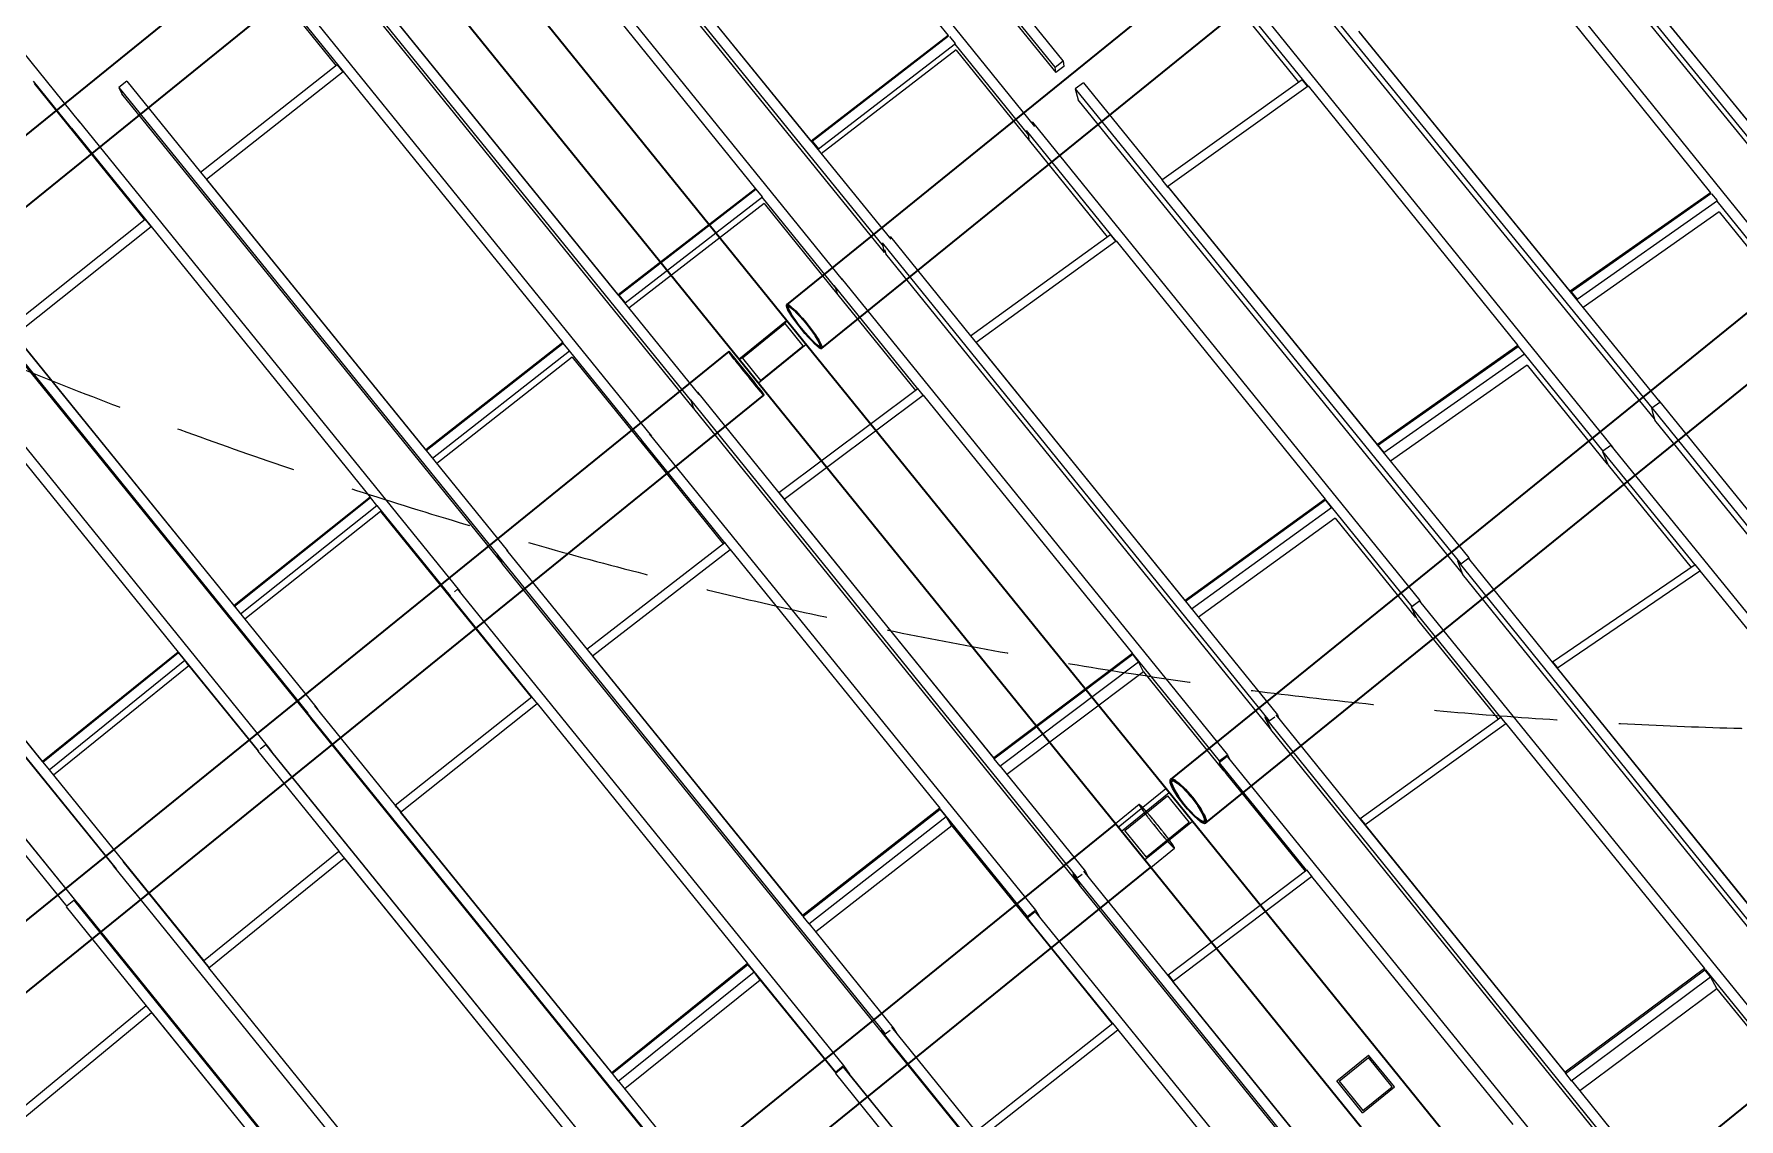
# Model space of a CAD drawing. Header units: millimetres. Extents: x 834681283 to 835686922, y 817551134 to 819407044.
# Drawn here: x 835236728 to 835245040, y 818159068 to 818164358 of the extents above; entities that cross this region are included whole.
import ezdxf
from ezdxf.xclip import XClip

# ---------------------------------------------------------------- set-up
doc = ezdxf.new("R2010")
doc.units = ezdxf.units.MM
doc.header["$LTSCALE"] = 1200
doc.header["$MEASUREMENT"] = 0
doc.header["$XCLIPFRAME"] = 0
for name, pattern in [('P01-MAAN-P-EVA$0$HIDDENX2', [0.75, 0.5, -0.25]), ('P01-MAGP-P-RF$0$P01-MBDR-P-B1$0$FDA(cad v 2007)$0$HIDDENX2', [0.75, 0.5, -0.25]), ('P01-MAGP-P-RF$0$P01_MS_01_N1-FloorPlan-PART2OFUPPERROOFSETTINGOUT$0$BH DASHED2', [3, 2, -1]), ('P01-MAGP-P-RF$0$P01_MS_01_N1-FloorPlan-PART2OFUPPERROOFSETTINGOUT$0$BH DASHED3', [2, 1, -1]), ('P01-MAGP-P-RF$0$PHANTOM', [2.5, 1.25, -0.25, 0.25, -0.25, 0.25, -0.25])]:
    doc.linetypes.add(name, pattern=pattern)
doc.layers.get('Defpoints').update_dxf_attribs({"color": 15})
for name, color, linetype, lineweight in [('AR-PLANT_AR_BS_MI_', 9, 'Continuous', 25), ('P01-MAGP-P-RF$0$AR-PLANT_AR_BS_MI_', 4, 'Continuous', 25), ('P01-MAGP-P-RF$0$AR-ROOF_AR_BS_MI_', 3, 'Continuous', 18), ('P01-MAGP-P-RF$0$MMH053__', 253, 'P01-MAGP-P-RF$0$PHANTOM', 40), ('P01-MAGP-P-RF$0$P01_MS_01_N1-FloorPlan-PART2OFUPPERROOFSETTINGOUT$0$S-BEAM', 253, 'Continuous', 35), ('P01-MAGP-P-RF$0$P01_MS_01_N1-FloorPlan-PART2OFUPPERROOFSETTINGOUT$0$S-BEAM-HIDN', 253, 'P01-MAGP-P-RF$0$P01_MS_01_N1-FloorPlan-PART2OFUPPERROOFSETTINGOUT$0$BH DASHED2', 18), ('P01-MAGP-P-RF$0$P01_MS_01_N1-FloorPlan-PART2OFUPPERROOFSETTINGOUT$0$S-COLS-HIDN', 253, 'P01-MAGP-P-RF$0$P01_MS_01_N1-FloorPlan-PART2OFUPPERROOFSETTINGOUT$0$BH DASHED3', 18), ('P01-MAGP-P-RF$0$ROOF MESH HALF TONE$0$A-GLAZ', 253, 'Continuous', 9)]:
    doc.layers.add(name, color=color, linetype=linetype, lineweight=lineweight)
doc.layers.add('P01-MAAN-P-EVA$0$ADA08640', color=2, linetype='Continuous')
doc.layers.add('P01-MAAN-P-EVA$0$HATCH', color=9, linetype='Continuous')

# ---------------------------------------------------------------- blocks, each defined once
blk = doc.blocks.new('P01-MAGP-P-RF$0$ROOF MESH HALF TONE')
at = {"layer": 'P01-MAGP-P-RF$0$ROOF MESH HALF TONE$0$A-GLAZ', "lineweight": 5}
for p, q in [((13538.55037423282, 74166.22373484347), (14955.98295404089, 72141.6964329196)), ((17905.04370237819, 74222.71782020551), (19599.87704767369, 71794.78557744295)), ((19721.11103198575, 72077.34703884783), (18243.08031188958, 74179.21655442572)), ((18244.21682265788, 74151.96863116886), (19722.24754275404, 72050.09911559097)), ((19762.28277882124, 72105.23813505171), (18561.97901014251, 73812.15928798616)), ((17136.15024343453, 73666.44011046382), (18822.64024268063, 71265.24956801473)), ((18225.33628082578, 73678.94200933422), (19211.16484610952, 72266.6940345509)), ((18828.08013676523, 71233.99910537014), (17141.59013751914, 73635.18964781924)), ((16919.84969310288, 73534.39076443225), (18611.96365394316, 71114.3001054504)), ((21781.83603001523, 73323.38988601923), (23486.81109921346, 70901.47772035396)), ((23495.72898048499, 70852.65813646071), (21790.75391128675, 73274.57030212597)), ((18509.1257898333, 71800.22465405874), (17524.86790590641, 73201.59123392146)), ((17525.22901952073, 73199.06511018297), (18862.16247757316, 71295.56614084766)), ((21556.92269179633, 73203.4104117305), (23276.81635384271, 70736.3430472388)), ((17242.35143554412, 72987.99164919785), (18221.60596709652, 71587.44487786882)), ((16148.03042453531, 72983.41790622262), (17837.06281014864, 70574.71154500701)), ((17845.69373559788, 70541.51316060321), (16156.66134998456, 72950.21952181881)), ((15934.5183144149, 72843.65638959374), (17631.74489718497, 70418.78578957006)), ((23141.85481696739, 71480.47492693037), (22189.31160358893, 72833.55981273345)), ((22189.95773894533, 72829.5484563637), (23528.63419684419, 70927.96241100319)), ((15893.22607035141, 72815.61153972727), (16255.71888166906, 72297.70888029007)), ((15905.19112049408, 72783.92534914508), (16222.59417552985, 72330.44356637818)), ((20798.05811463841, 72645.45065212312), (22506.36804286493, 70216.34175627792)), ((22515.19122116852, 70162.13262834265), (20806.88129294201, 72591.24152418785)), ((21923.43892116558, 72595.06770713149), (22865.55539575962, 71243.6674087808)), ((17518.02796827671, 71118.24049248677), (16540.32667005452, 72512.5271600816)), ((16541.9958621068, 72508.35686175045), (17876.11052481166, 70605.79389018177)), ((20574.80474104538, 72511.30060589181), (22302.36338580576, 70038.79973639909)), ((20546.78525724636, 72465.34968565314), (20942.21082106791, 71899.41228414509)), ((20555.65886716144, 72411.51323720638), (20898.0947878118, 71921.41519386557)), ((14744.521687189, 72356.58161342365), (14995.68044167191, 71997.85008515818)), ((14748.33163841577, 72344.4634721779), (14923.79137136203, 72093.85330221408)), ((15200.37671570197, 72324.92220376742), (15159.08447199009, 72296.87735339878)), ((15200.37671570197, 72324.92220376742), (15528.03105493122, 71857.17221414391)), ((15527.29513511246, 71856.67076257324), (16228.77883449528, 72334.6577577524)), ((16254.99573522641, 72297.21613242508), (16228.77883449528, 72334.6577577524)), ((15159.08447199009, 72296.87735339878), (16848.47521892615, 69885.15130634485)), ((15159.08447199009, 72296.87735339878), (15171.53033357868, 72264.50449258483)), ((16861.64681879461, 69851.7424022614), (15171.53033357868, 72264.50449258483)), ((15554.84870062861, 71820.13993301311), (16256.31155798555, 72298.11272655461)), ((16256.31155798555, 72298.11272655461), (17231.73215027036, 70904.5046244303)), ((19211.16484610952, 72266.6940345509), (18509.1257898333, 71800.22465405874)), ((18512.76441194076, 71799.87633560282), (19212.87051257059, 72265.06136501108)), ((19211.53184306437, 72264.15699364466), (19211.16484610952, 72266.6940345509)), ((19243.41618837264, 72226.45623649245), (19218.63427507593, 72261.84878975122)), ((14949.3290575731, 72152.56427264264), (16644.22221991932, 69731.9492013206)), ((18540.91164580904, 71759.67756394856), (19243.41618837264, 72226.45623649245)), ((19244.1934512162, 72194.51405744338), (18553.23676836297, 71735.4083525456)), ((19239.61427766104, 72223.93005946786), (19566.81986060742, 71755.1919460406)), ((19243.98304937455, 72194.20387920423), (19569.94230684987, 71727.25118839953)), ((14914.57564449081, 72115.0720174224), (15268.93485185408, 71608.9827505226)), ((14923.82685264396, 72093.82209961831), (15238.98572111877, 71643.71803179916)), ((19721.11103198575, 72077.34703884783), (19762.28277882124, 72105.23813505171)), ((19722.24754275404, 72050.09911559097), (19721.11103198575, 72077.34703884783)), ((19763.41928958953, 72077.99021179485), (19722.24754275404, 72050.09911559097)), ((19762.28277882124, 72105.23813505171), (19763.41928958953, 72077.99021179485)), ((22149.94260398116, 70812.35949091219), (21210.07427796651, 72148.79292955379)), ((21210.75720173579, 72144.25361536501), (22548.42712381286, 70242.17141486217)), ((19852.4276256415, 71991.33692565524), (19810.26382120647, 71965.62951217935)), ((19852.4276256415, 71991.33692565524), (20202.14458700804, 71492.95437487464)), ((19810.26382120647, 71965.62951217935), (21524.22833252953, 69523.05423140744)), ((19810.26382120647, 71965.62951217935), (19820.67222046358, 71909.59897487139)), ((21528.75450033107, 69475.40647743849), (19820.67222046358, 71909.59897487139)), ((20200.80269993927, 71492.12824387875), (20916.84897747468, 71932.96118588222)), ((20940.90358475051, 71898.60748583837), (20916.84897747468, 71932.96118588222)), ((15527.29513511246, 71856.67076257324), (15555.1509949765, 71816.88846035165)), ((16529.32879484452, 70428.99994374864), (15554.84870062861, 71820.13993301311)), ((15554.84870062861, 71820.13993301311), (15555.89488752934, 71817.3945320548)), ((20227.96518436053, 71459.68790428154), (20943.93311656483, 71900.47261308572)), ((20943.93311656483, 71900.47261308572), (21876.86468198483, 70565.25073006937)), ((15555.89488752934, 71817.3945320548), (15556.25633935204, 71816.87853374172)), ((15556.28399218191, 71816.8391267295), (16892.34405528178, 69909.51788654253)), ((18509.49278678814, 71797.68761315248), (18509.1257898333, 71800.22465405874)), ((18509.49400341026, 71797.68842153624), (18512.76441194076, 71799.86144229276)), ((18512.93693325691, 71792.78644726434), (18512.76441194076, 71799.87633560282)), ((18512.76441194076, 71799.87633560282), (18540.91164580904, 71759.67756394856)), ((18540.91164580904, 71759.67756394856), (18541.08105897989, 71752.71540709113)), ((19558.56850837188, 71778.67016762483), (19956.49759705241, 71210.30100091899)), ((19566.81986060742, 71755.1919460406), (19572.38444690682, 71758.93661786501)), ((19569.94230684987, 71727.25118839953), (19566.81986060742, 71755.1919460406)), ((19592.16070870535, 71816.99795659234), (19586.73165864258, 71813.61699467985)), ((19592.16070870535, 71816.99795659234), (21313.38336695219, 69358.54514223074)), ((19569.84243278112, 71728.14489702815), (19915.80798686011, 71233.99616733158)), ((14171.35374998664, 71608.19607424275), (15865.63614519648, 69188.56687221189)), ((15877.94040423545, 69162.95641678011), (14187.06659652025, 71577.71776569329)), ((14542.97381198044, 71164.44128843905), (15242.70535003625, 71646.27938399828)), ((14569.52900557071, 71127.3689276949), (15269.26031193631, 71609.20686371128)), ((15268.85785806129, 71608.92973227137), (15242.70535003625, 71646.27938399828)), ((15269.26031193631, 71609.20686371128), (16243.11624561837, 70218.36382844647)), ((18221.60596709652, 71587.44487786882), (17518.02796827671, 71118.24049248677)), ((17518.71612100431, 71115.46924113782), (18222.2938205373, 71584.67342693052)), ((18222.2938205373, 71584.67342693052), (18221.60596709652, 71587.44487786882)), ((18222.3320197611, 71584.70369385337), (18224.20689947079, 71585.95401973526)), ((18252.16427866871, 71546.02665000886), (18224.20689947079, 71585.95401973526)), ((17548.45513802984, 71076.73480834375), (18252.16427866871, 71546.02665000886)), ((18258.34172745384, 71512.45619106526), (17564.70674223513, 71049.88263494927)), ((18250.22167099464, 71544.7311574817), (18578.75254483191, 71074.86061840413)), ((18258.29831723249, 71512.32301068188), (18586.17105198747, 71043.39375350506)), ((20200.80269993927, 71492.12824387875), (20227.4386073976, 71454.08804788938)), ((13968.78769992743, 71455.09271133925), (15657.50539374383, 69043.41816230341)), ((21159.51461727229, 70132.13438574872), (20227.96518436053, 71459.68790428154)), ((20227.96518436053, 71459.68790428154), (20228.82197987655, 71454.9357224785)), ((20228.8218269008, 71454.93657095233), (21566.39213696456, 69548.76164488333)), ((18819.12066137238, 71281.00240827737), (20539.35834478421, 68824.54358007942)), ((18822.64024268063, 71265.24956801473), (18825.88629013705, 71267.43399589566)), ((18828.08013676523, 71233.99910537014), (18822.64024268063, 71265.24956801473)), ((18827.72772099816, 71247.47102276208), (18833.07112061348, 71226.65420491096)), ((18861.20018926726, 71307.20759693526), (18856.18127895975, 71304.08205114031)), ((18861.20018926726, 71307.20759693526), (19217.29566299972, 70798.71166142214)), ((19217.20833284243, 70798.65724081556), (19932.4959760518, 71244.39544431178)), ((19956.40819013063, 71210.24528615714), (19932.4959760518, 71244.39544431178)), ((22865.55539575962, 71243.66740878079), (22149.94260398116, 70812.35949091219)), ((22150.62603637614, 70807.81679594809), (22866.23882815461, 71239.12471381668)), ((22866.23882815461, 71239.12471381668), (22865.55539575962, 71243.66740878079)), ((22866.27141123902, 71239.16000070823), (22869.14189516403, 71240.89007381367)), ((18830.7283392126, 71235.78121340707), (18828.08013676523, 71233.99910537014)), ((20543.06461782935, 68784.8238329208), (18833.07112061348, 71226.65420491096)), ((19242.64853619889, 70765.45926351016), (19957.93582884371, 71211.19724854881)), ((19957.93582884371, 71211.19724854881), (20887.042109305, 69884.13828897897)), ((22180.09413762747, 70770.98790395095), (22896.02932757053, 71202.49013483728)), ((22896.02932757053, 71202.49013483728), (22871.58294654002, 71237.40382706246)), ((22893.15765017708, 71200.51419445296), (23248.27043870451, 70691.12969550244)), ((15543.25753080745, 69736.77313258161), (14569.52900557071, 71127.3689276949)), ((14570.91463172339, 71124.70107553544), (15906.80058043627, 69216.90302414387)), ((17518.71582171749, 71115.46904154845), (17518.02796827671, 71118.24049248677)), ((17521.42925963247, 71111.60007064223), (17520.49775883193, 71116.66217807015)), ((17520.49775883193, 71116.66217807015), (17548.45513802984, 71076.73480834375)), ((17548.45513802984, 71076.73480834375), (17549.37223676018, 71071.7509668997)), ((18570.0914233365, 71090.64416888075), (18942.14090068556, 70559.60846564602)), ((18586.17105198747, 71043.39375350506), (18578.75254483191, 71074.86061840413)), ((18607.68179686064, 71123.7108998444), (20324.74952991195, 68672.89635329657)), ((22901.26083758484, 71147.82382343436), (22206.14763741532, 70728.87124112656)), ((22901.1315367442, 71147.51270576284), (23255.39300204419, 70639.34937053738)), ((18586.02056154973, 71044.03208439476), (18930.61262861112, 70552.18704280267)), ((13184.87424051741, 70918.4993878732), (14880.9446436923, 68496.19530867226)), ((14282.03135936684, 70920.74919449723), (15255.87843255932, 69529.98849502018)), ((14867.91629644308, 68512.8115108525), (13203.16865030869, 70890.38086559331)), ((17231.73215027036, 70904.5046244303), (16529.32879484452, 70428.99994374864)), ((16530.37501471162, 70426.25456510752), (17232.7783371711, 70901.759223472)), ((16558.95436062251, 70386.96285123196), (17261.37860427194, 70862.48167257512)), ((17272.8501549889, 70829.9543137343), (16577.38399137599, 70359.14589076888)), ((17232.7783371711, 70901.759223472), (17231.73215027036, 70904.5046244303)), ((17232.81884612006, 70901.78745809443), (17233.5227444079, 70902.2639747967)), ((17261.37860427194, 70862.48167257512), (17233.5227444079, 70902.2639747967)), ((17260.62621285209, 70861.97232756834), (17583.3215279927, 70400.92935876643)), ((17272.85314317725, 70829.91198213749), (17602.41770326416, 70359.05474912138)), ((12981.80452464122, 70767.23007282175), (14671.43895805069, 68353.96784344559)), ((19217.20833284243, 70798.65724081556), (19243.75239650745, 70760.74841442084)), ((19241.56909570536, 70764.04977217544), (19243.84193505416, 70760.80421120599)), ((20171.62657103859, 69438.90054613687), (19242.64853619889, 70765.45926351016)), ((19242.64853619889, 70765.45926351016), (19243.84194274958, 70760.8041978804)), ((19243.84194180456, 70760.80420156659), (20581.43787267909, 68850.74876873732)), ((22150.62603637614, 70807.81679594809), (22149.94260398116, 70812.35949091219)), ((22153.78692567247, 70803.32486841385), (22153.20670522097, 70809.38784292736)), ((22153.20670522097, 70809.38784292736), (22180.09413762747, 70770.98790395095)), ((22180.09413762747, 70770.98790395095), (22180.65578070904, 70765.11905241285)), ((14692.10234206196, 68327.81377021801), (13010.49177752967, 70729.61571013046)), ((17833.60925999823, 70582.3268604111), (19552.25387248131, 68126.43186819149)), ((17844.89641210318, 70544.58002197594), (17837.06281014864, 70574.71154500701)), ((17869.66095585186, 70617.59927398237), (18257.27619490364, 70063.70795894202)), ((17844.77214952065, 70544.70270936519), (17846.46870749169, 70540.10602728363)), ((17845.69373559788, 70541.51316060321), (17845.08461459115, 70543.85611136194)), ((19559.99435114399, 68091.52589808195), (17846.46870749169, 70540.10602728363)), ((18231.33540601143, 70102.0214047862), (18942.77947782024, 70560.01955508803)), ((18255.68994541822, 70068.0184405046), (18967.11711447956, 70526.0057095195)), ((18966.75806416715, 70525.77456783815), (18942.77947782024, 70560.01955508803)), ((18967.11711447956, 70526.0057095195), (19896.73504710517, 69199.13833663963)), ((21876.86468198483, 70565.25073006937), (21159.51461727229, 70132.13438574872)), ((21160.37172353569, 70127.38239156645), (21877.72147750086, 70560.49854826632)), ((21188.31337350908, 70090.13455633643), (21905.74232857677, 70523.29853249528)), ((21877.72147750086, 70560.49854826632), (21876.86468198483, 70565.25073006937)), ((21877.76100290452, 70560.52640177408), (21879.10642111839, 70561.33872848462)), ((21905.74232857677, 70523.29853249528), (21879.10642111839, 70561.33872848462)), ((21904.37692003359, 70522.34961625573), (22253.57342145085, 70022.57575561335)), ((14559.01478829719, 69043.31266284834), (13584.48243264835, 70435.12617246603)), ((13586.06047275049, 70432.70180624445), (14560.59282839933, 69040.88829662677)), ((16530.37498174526, 70426.25454279034), (16529.32879484452, 70428.99994374864)), ((16532.18054251259, 70423.67704511448), (16531.09850075847, 70426.74515345355)), ((16531.09850075847, 70426.74515345355), (16558.95436062251, 70386.96285123196)), ((17621.76848709997, 70432.0048110032), (19337.37647984165, 67982.91549106596)), ((21914.39277782373, 70467.04004716068), (21217.34892282343, 70046.18403674146)), ((21914.37302069627, 70466.90664674652), (22269.78276461301, 69958.24032533071)), ((16558.95436062251, 70386.96285123196), (16560.02498746374, 70383.92710965624)), ((17580.29418904642, 70404.19501315262), (17950.3860843673, 69875.87612442023)), ((17580.29418904642, 70404.19501315262), (17600.99462670452, 70362.82338147511)), ((17602.41770326416, 70359.05474912137), (17601.31137738204, 70361.98455320319)), ((17601.88125745091, 70361.05137253119), (17603.75257169635, 70357.31138765773)), ((17603.75257169635, 70357.31138765773), (17943.98967783852, 69871.61123562737)), ((22506.80576275957, 70216.6105723143), (22548.42712381286, 70242.17141486217)), ((22542.25835850844, 70251.70323242921), (23818.16647110654, 68426.6523959114)), ((13297.13702527139, 70229.67934081308), (14627.5462472519, 68329.48941716159)), ((16243.11624561837, 70218.36382844647), (15543.25753080745, 69736.77313258161)), ((15544.60217702889, 69734.1638040307), (16244.4608918398, 70215.75449989554)), ((15544.67915552413, 69734.21678412738), (16244.5381020792, 70215.8076394613)), ((15572.5017921412, 69694.48194161143), (16272.36073869627, 70176.07279694536)), ((16244.4608918398, 70215.75449989554), (16243.11624561837, 70218.36382844647)), ((16272.36073869627, 70176.07279694536), (16244.5381020792, 70215.8076394613)), ((16272.28308363268, 70176.01936050838), (16597.9346382302, 69710.92983240678)), ((22510.05967200556, 70193.66058748723), (22506.36804286493, 70216.34175627792)), ((22507.1307130733, 70216.14576545553), (24226.81047124667, 67756.32679400452)), ((22508.0041992504, 70193.97252757665), (22517.74427240537, 70156.44788968201)), ((22515.19122116852, 70162.13262834265), (22513.4245792694, 70172.9867801494)), ((16287.971183579, 70145.5775706867), (15591.9113064384, 69666.6009522612)), ((16287.97288780618, 70145.57395893501), (16618.72001499019, 69673.20702829627)), ((18232.23667369708, 70099.48873310098), (18231.33540601143, 70102.0214047862)), ((18231.33540601143, 70102.0214047862), (18256.30412764626, 70066.3623570984)), ((21160.37141278831, 70127.38220394569), (21159.51461727229, 70132.13438574872)), ((21162.19990653132, 70124.77704322676), (21161.67746605071, 70128.17475232578)), ((21161.67746605071, 70128.1747523258), (21188.31337350908, 70090.13455633643)), ((21188.31337350908, 70090.13455633643), (21188.81980608678, 70086.8409551682)), ((24228.11594139653, 67709.94314970319), (22517.74427240537, 70156.44788968202)), ((19186.5154601158, 68737.89486313904), (18255.68994541822, 70068.0184405046)), ((18255.68994541822, 70068.0184405046), (18257.30254008528, 70063.6702338208)), ((18257.30254008528, 70063.6702338208), (19188.12805478286, 68733.54665645523)), ((22252.12005993397, 70021.71053573658), (22661.75307957437, 69438.20609416944)), ((22252.12005993397, 70021.71053573658), (22274.12741231559, 69953.6555871363)), ((22294.71287094938, 70047.06702568717), (22253.57342145085, 70022.57575561335)), ((22294.71287094938, 70047.06702568717), (24001.91984636336, 67615.2248521657)), ((22302.36338580577, 70038.79973639909), (22302.9752357853, 70035.29764590469)), ((16888.16911732377, 69914.1025885026), (17271.02669335382, 69367.08980325134)), ((16892.34405528178, 69909.51788654253), (16893.52144895729, 69906.45537445293)), ((22269.78276461301, 69958.24032533071), (22266.68870283187, 69975.95003312717)), ((22272.1734593369, 69959.69793912969), (22269.78276461301, 69958.24032533071)), ((22274.12741231559, 69953.65558713631), (22643.49107905114, 69427.51308943696)), ((16839.00931101833, 69897.27356140861), (18564.89139949006, 67431.39688209716)), ((16839.00931101833, 69897.27356140863), (16861.95570943387, 69851.12112588265)), ((18577.29723275992, 67400.30441732652), (16861.95570943387, 69851.12112588265)), ((17245.18993967814, 69405.67725248865), (17951.22970568261, 69876.43862010853)), ((17269.06435158486, 69371.03922246322), (17975.07443433481, 69841.7807983799)), ((17977.89831881239, 69838.35187104679), (17951.22970568261, 69876.43862010853)), ((17975.07443433481, 69841.7807983799), (18907.47589318785, 68510.74569920108)), ((20887.042109305, 69884.13828897897), (20171.62657103859, 69438.90054613687)), ((20172.81997872898, 69434.24548121638), (20888.2355158557, 69879.4832233492)), ((20172.90918119787, 69434.30101435141), (20888.3250701897, 69879.53897546692)), ((20199.4532448629, 69396.39218795669), (20914.86913385473, 69841.63014907221)), ((20888.2355158557, 69879.4832233492), (20887.042109305, 69884.13828897897)), ((20888.23551491068, 69879.4832270354), (21271.30383905554, 69332.33995357537)), ((20914.86913385473, 69841.63014907221), (20888.3250701897, 69879.53897546692)), ((20928.7028313082, 69787.2654070772), (20230.0804596994, 69352.47886527545)), ((20928.7044878097, 69787.25815148828), (21285.19953077394, 69278.06996628622)), ((15544.43844040857, 69734.48154012472), (15543.25753080745, 69736.77313258161)), ((15544.67915552414, 69734.21678412738), (15572.5017921412, 69694.48194161143)), ((16594.61335814719, 69712.29672572989), (16959.37812807801, 69191.44121645272)), ((16595.08247220119, 69711.54624629235), (16621.49810526902, 69669.28703602507)), ((16618.72001499019, 69673.20702829627), (16617.18496301599, 69676.18711617515)), ((16635.7579734218, 69740.69288656209), (16619.69808063517, 69729.60907169414)), ((16621.49810526902, 69669.28703602507), (16957.19259529649, 69189.94160856518)), ((16635.7579734218, 69740.69288656209), (18350.82596914894, 67291.71017770877)), ((16644.22221991932, 69731.9492013206), (16650.57542028499, 69719.61535483196)), ((15255.87843255932, 69529.98849502018), (14559.01478829719, 69043.31266284834)), ((14560.2384776948, 69040.64101837923), (15257.10696411176, 69527.32023221655)), ((14560.59282839933, 69040.88829662677), (15257.45647266146, 69527.56412879862)), ((15257.45647266146, 69527.56412879862), (15255.87843255932, 69529.98849502018)), ((15284.94098691436, 69487.56912810318), (15257.10696411176, 69527.32023221655)), ((15257.4564522551, 69527.56416014921), (15613.08170506959, 69019.69219650033)), ((21511.84187017606, 69540.70621110765), (21508.74419767893, 69538.86209703806)), ((21508.74419767894, 69538.86209703804), (23243.14475919897, 67055.42307447162)), ((21508.74419767893, 69538.86209703806), (21529.75692313943, 69472.22764693746)), ((21524.22833252953, 69523.05423140744), (21566.39213696456, 69548.76164488333)), ((21563.76933111336, 69546.41709682561), (21961.05776523144, 68977.55104454616)), ((21566.39213696456, 69548.76164488333), (21567.93593758942, 69540.45105106672)), ((14588.0725004974, 69000.88991426588), (15284.94098691436, 69487.56912810318)), ((15303.70338439974, 69459.53044293304), (14607.77293188767, 68973.50633348385)), ((15303.70338439974, 69459.53044293304), (15284.94098691436, 69487.56912810318)), ((15303.69117345158, 69459.54379218478), (15610.54962323577, 69021.31618539713)), ((20172.81997758929, 69434.2454805071), (20171.62657103859, 69438.90054613687)), ((20172.90918119787, 69434.30101435141), (20199.4532448629, 69396.39218795669)), ((23243.85547572731, 67017.85849573594), (21529.75692313943, 69472.22764693746)), ((21937.71507772449, 69014.25791990307), (22663.62234288502, 69439.30060960338)), ((22688.65910739964, 69403.54405378702), (22663.62234288502, 69439.30060960338)), ((17247.55204833822, 69400.71007085752), (17245.18993967814, 69405.67725248865)), ((17245.18993967814, 69405.67725248865), (17269.32298592901, 69371.21167033858)), ((18203.45436320634, 68036.01723316891), (17269.06435158486, 69371.03922246322)), ((17269.06435158486, 69371.03922246322), (17270.91316983041, 69367.33256200282)), ((17271.05313960271, 69367.05193927429), (18205.44315122419, 68032.02994997996)), ((21310.22555574726, 69355.14441955482), (21268.09474119727, 69328.6116857157)), ((21268.09474119727, 69328.6116857157), (21665.6187221779, 68762.039784354)), ((21268.09474119727, 69328.6116857157), (21294.18882581803, 69266.0191513426)), ((21271.30383905554, 69332.33995357537), (21313.38336695219, 69358.54514223074)), ((21310.22555574726, 69355.14441955482), (23015.40514027312, 66924.83358148974)), ((21313.38336695219, 69358.54514223074), (21316.56906328674, 69346.10332191066)), ((21959.35331306239, 68983.35501433093), (22684.99602073832, 69408.24279688229)), ((22684.99602073832, 69408.24279688229), (23559.34932172209, 68162.76450250357)), ((21285.19953077394, 69278.06996628622), (21278.88679828135, 69302.7245080734)), ((21288.34766866018, 69280.03048132393), (21285.19953077394, 69278.06996628622)), ((21294.18882581803, 69266.0191513426), (21653.19115235633, 68754.35032009793)), ((15852.23849706519, 69204.19955254186), (17578.66743809917, 66738.2122716844)), ((15852.70058881505, 69203.45864581651), (15878.57160089365, 69161.97769133837)), ((17564.08783636434, 66754.42908070162), (15878.57160089365, 69161.97769133837)), ((15900.806034042, 69221.99300041594), (16285.49993027016, 68672.50600296445)), ((15906.80058043627, 69216.90302414387), (15913.43348564733, 69204.0371356386)), ((16259.60990097744, 68711.29378435372), (16960.27211793205, 69192.05462946022)), ((16987.04540621169, 69153.81840544211), (16960.27211793205, 69192.05462946022)), ((19896.73504710518, 69199.13833663962), (19186.5154601158, 68737.89486313904)), ((19187.50097922936, 68733.14028937329), (19897.73741774763, 69194.39470689438)), ((19898.34764177224, 69194.79012995584), (19896.73504710518, 69199.13833663962)), ((19924.31527600199, 69156.43757281308), (19897.73741774763, 69194.39470689438)), ((19897.77914866242, 69194.42092901934), (19898.34764177224, 69194.79012995584)), ((19898.3475797611, 69194.7902971629), (20282.93480870274, 68645.8591414701)), ((16283.24573172762, 68676.12080828728), (16983.87431680788, 69156.85857681288)), ((16983.87431680788, 69156.85857681288), (17919.70918321805, 67820.55971758957)), ((19214.07883748372, 68695.18315529199), (19924.31527600199, 69156.43757281308)), ((19943.74753024007, 69106.10938990716), (19244.98172392515, 68652.3044349715)), ((19943.74753024007, 69106.10938990716), (19924.31527600199, 69156.43757281308)), ((19943.72184612754, 69106.15043065422), (20301.93942032506, 68594.85735538793)), ((14560.59282839933, 69040.88829662677), (14559.01478829719, 69043.31266284834)), ((14560.2384776948, 69040.64101837923), (14588.0725004974, 69000.88991426588)), ((14588.42626345147, 69001.13697533941), (14921.95725588304, 68524.79266675732)), ((15609.1611239134, 69020.33512103901), (15969.08018296774, 68506.26096479647)), ((15649.99371489681, 69049.18598111332), (15621.29721996378, 69028.91005592718)), ((15649.99371489681, 69049.18598111332), (17364.50006775762, 66600.34815342177)), ((15655.17138011298, 69041.790696506), (15657.50539374383, 69043.41816230341)), ((15657.50539374383, 69043.41816230341), (15676.03187885645, 69014.96820211454)), ((15679.66119017635, 69009.79620979422), (15666.85845507934, 69026.79451527787)), ((17394.16754303717, 66560.95838210266), (15679.66119017635, 69009.79620979422)), ((21939.3344576729, 69008.65603314397), (21937.71507772449, 69014.25791990307)), ((21937.71507772449, 69014.25791990307), (21959.35331306239, 68983.35501433093)), ((22837.40570507777, 67725.8648544086), (21959.23840403658, 68983.2877312994)), ((21959.23840403658, 68983.2877312994), (21961.0821680306, 68977.51518322782)), ((21961.0821680306, 68977.51518322782), (22839.24946907179, 67720.09230633701)), ((20524.18944756224, 68846.20440744892), (20519.22594003885, 68843.07854191941)), ((20519.22594003885, 68843.07854191941), (22255.71256320508, 66358.0434515145)), ((20519.22594003885, 68843.07854191941), (20544.16425544923, 68782.13664237634)), ((20539.35834478421, 68824.54358007942), (20567.17311233012, 68841.86533408858)), ((20574.18570960591, 68851.2521344413), (20972.44120337094, 68281.32037467448)), ((20576.62977344061, 68847.75450635052), (20581.43787267909, 68850.74876873732)), ((20581.43787267909, 68850.74876873732), (20585.4443941742, 68835.14016107463)), ((22260.92671396605, 66325.32822566348), (20544.16425544923, 68782.13664237634)), ((20949.01648233139, 68318.647601633), (21667.7375079184, 68763.35076690742)), ((21693.0742041939, 68727.16587695452), (21667.7375079184, 68763.35076690742)), ((16259.60990097744, 68711.29378435372), (16283.91616933233, 68676.58083045151)), ((16265.77577775436, 68700.93958429137), (16259.93143036254, 68710.7538482344)), ((17221.52817738918, 67335.90197746329), (16283.24573172762, 68676.12080828728)), ((16283.71266990053, 68675.37297905424), (16285.05939392158, 68673.2161205017)), ((16285.52651220623, 68672.46800280902), (17223.80895786779, 67332.24917198505)), ((19188.12805478286, 68733.54665645523), (19186.5154601158, 68737.89486313904)), ((19187.50097922936, 68733.14028937329), (19214.07883748372, 68695.18315529199)), ((19214.72309513665, 68695.54316761777), (19594.0685941, 68153.46907943318)), ((20323.33090479895, 68665.33489634213), (20281.71451010502, 68637.73461973951)), ((20282.93480870275, 68645.85914147008), (20324.74952991195, 68672.89635329657)), ((20323.33090479895, 68665.33489634213), (22030.06133453405, 66230.24060384538)), ((20324.74952991195, 68672.89635329657), (20332.37586809653, 68652.42990670931)), ((20971.11077323132, 68287.09338966676), (21688.80923232727, 68731.16384970634)), ((21688.80923232727, 68731.16384970634), (22572.96272545125, 67471.02219873191)), ((20281.71451010502, 68637.73461973951), (20668.99199719114, 68085.18268653101)), ((20281.71451010502, 68637.73461973951), (20311.78938978696, 68581.07019658855)), ((20285.12050258635, 68639.99349716709), (20282.93480870275, 68645.85914147008)), ((20301.93942032506, 68594.85735538793), (20295.97190129311, 68610.87210671023)), ((20311.78938978696, 68581.07019658855), (20662.38000670496, 68080.86161333126)), ((14866.51416568382, 68511.8208149914), (16593.51255792547, 66045.68306563568)), ((14914.71008302366, 68530.15691305435), (15298.01521691664, 67982.80072299542)), ((14919.61183953036, 68523.15725004736), (14921.95725588304, 68524.79266675732)), ((14921.95725588304, 68524.79266675732), (14940.20788699102, 68496.74143234815)), ((14940.22392403649, 68496.69858676214), (15274.92382562417, 68018.75021939882)), ((15274.44581310094, 68018.41450794267), (15970.03328293357, 68506.93033340464)), ((15996.91601422221, 68468.5378215612), (15970.03328293357, 68506.93033340464)), ((18907.47589318785, 68510.74569920108), (18203.45436320634, 68036.01723316891)), ((18204.60926728287, 68031.46920263466), (18908.66036758717, 68506.21760821895)), ((18205.44315122419, 68032.02994997996), (18909.4646812057, 68506.75841601215)), ((18909.4646812057, 68506.75841601215), (18907.47589318785, 68510.74569920108)), ((18935.32898071695, 68468.13085915722), (18908.66036758717, 68506.21760821895)), ((18909.46454485869, 68506.75868937165), (19295.9021817881, 67955.10569321536)), ((15297.89551909751, 67982.71665840046), (15993.44452620249, 68471.2054712264)), ((15993.44452620249, 68471.2054712264), (16932.87629403293, 67129.41047247373)), ((15995.96187542728, 68467.86573517985), (15994.24124450268, 68470.14847492256)), ((15995.96164428704, 68467.86604183074), (17323.66747677421, 66571.49729334746)), ((18231.27788041265, 67993.38245357292), (18935.32898071695, 68468.13085915722)), ((18959.35060637179, 68422.16333285542), (18261.66266225727, 67951.70566448366)), ((18959.30249340794, 68422.25540130919), (18935.32898071695, 68468.13085915722)), ((18959.3074063093, 68422.21031440239), (19319.36056443803, 67908.22206772049)), ((14627.02761564993, 68330.23016559287), (14624.01533748777, 68328.05921214093)), ((14664.54924775212, 68357.27206290425), (14630.21984054147, 68332.53080692628)), ((14664.54924775212, 68357.27206290425), (14668.37426308671, 68351.80713689038)), ((14669.05823445398, 68352.28935826452), (14671.43895805069, 68353.96784344559)), ((14669.05823445398, 68350.82992435897), (16378.15233970542, 65908.99060636635)), ((14671.43895805069, 68353.96784344559), (14692.10234206197, 68327.81377021801)), ((14696.56553946559, 68321.40177531746), (14678.50840014707, 68341.63256238509)), ((14624.01533748777, 68328.05921214093), (14979.24129770621, 67820.53612504595)), ((16410.1686314189, 65873.12031877956), (14696.5655394656, 68321.40177531744)), ((20952.06975625154, 68310.47335533016), (20949.01648233139, 68318.647601633)), ((20949.01648233139, 68318.647601633), (20971.11077323133, 68287.09338966676)), ((21859.62778826116, 67013.85733460869), (20970.27879136442, 68286.57860721779)), ((20970.27879136442, 68286.57860721779), (20972.46596676252, 68281.28409865941)), ((20972.46596676252, 68281.28409865941), (21861.81496365926, 67008.5628260503)), ((19537.20884994994, 68147.93078380454), (19532.09900807693, 68144.54190337825)), ((19532.09900807692, 68144.54190337825), (21267.00356309226, 65664.41706039268)), ((19532.09900807693, 68144.54190337825), (19561.12840162345, 68089.37059832166)), ((19552.25387248131, 68126.43186819149), (19577.24281298606, 68142.58960491623)), ((21245.21752503945, 65681.88872232364), (19561.12840162345, 68089.37059832166)), ((19584.93175918189, 68156.10788916759), (19984.66984510234, 67584.66414333567)), ((19589.04836132854, 68150.22301946506), (19594.0685941, 68153.46907943317)), ((19594.0685941, 68153.46907943318), (19602.21215725892, 68131.40477541783)), ((19960.74746297515, 67622.33016397014), (20670.83803629506, 68086.38911145167)), ((20696.4637600698, 68049.79164902463), (20670.83803629506, 68086.38911145167)), ((15274.44581310094, 68018.41450794267), (15298.9320138635, 67983.44459574574)), ((18205.44315122419, 68032.02994997996), (18203.45436320634, 68036.01723316891)), ((18204.60926728287, 68031.46920263466), (18231.27788041265, 67993.38245357292)), ((19983.27949526769, 67590.1509672973), (20692.10567501299, 68053.38360729993)), ((20692.10567501299, 68053.38360729993), (21586.28957691755, 66777.5980010702)), ((16240.24026211678, 66637.05707116124), (15297.89551909751, 67982.71665840046)), ((18232.14002923312, 67993.88651378521), (18606.36569808318, 67459.20667917716)), ((19336.20729789304, 67975.4406255199), (19295.05029715054, 67947.05851271763)), ((19295.05029715054, 67947.05851271763), (19674.40609171039, 67405.41195607305)), ((19295.68813155992, 67946.070044369), (19328.27482445042, 67895.56961034649)), ((19295.9021817881, 67955.10569321536), (19337.37647984165, 67982.91549106596)), ((19298.6771741672, 67949.5596287064), (19295.9021817881, 67955.10569321536)), ((19319.36056443803, 67908.22206772049), (19316.77134768183, 67913.39684343006)), ((19336.20729789304, 67975.4406255199), (21045.07200102799, 65535.51300216973)), ((19337.37647984165, 67982.91549106594), (19353.26079435622, 67951.16930190801)), ((19328.27482445042, 67895.56961034649), (19672.48575699549, 67404.10310569279)), ((14289.48428826313, 67326.69273999683), (14980.3109034419, 67821.30192765461)), ((14312.74213230115, 67290.42747545014), (15003.52022210935, 67785.00192053491)), ((15007.31116322856, 67782.74159318022), (14980.3109034419, 67821.30192765461)), ((15006.23538187702, 67781.9688831972), (15003.52022210935, 67785.00192053491)), ((15003.52022210935, 67785.00192053491), (15946.74057641617, 66437.39178040253)), ((15006.23506200264, 67781.9692405209), (16337.61842944107, 65879.77775560306)), ((17919.70918321805, 67820.55971758957), (17221.52817738918, 67335.90197746329)), ((17222.92024086208, 67331.63400237977), (17921.13474889056, 67816.31499879662)), ((17223.80895786779, 67332.24917198505), (17921.98996369667, 67816.90691211131)), ((17249.69352914171, 67293.39777836166), (17947.9080371702, 67778.07877477849)), ((17921.98996369667, 67816.90691211131), (17919.70918321805, 67820.55971758957)), ((17947.9080371702, 67778.07877477849), (17921.13474889056, 67816.31499879662)), ((17922.4359362051, 67816.27012958891), (18309.68135387433, 67263.31401687657)), ((17975.33050704304, 67736.1558413266), (17947.9080371702, 67778.07877477849)), ((17975.38910865996, 67736.06625232541), (17279.35962567105, 67252.9020392197)), ((17975.33738930593, 67736.11062235928), (18310.8214366563, 67257.06569055245)), ((19966.18655308683, 67611.16446372976), (19960.74746297515, 67622.33016397014)), ((19960.74746297515, 67622.33016397014), (19983.27949526769, 67590.15096729729)), ((20881.72824654053, 66303.44995521526), (19982.16204455597, 67589.4206900332)), ((19982.16204455597, 67589.4206900332), (19984.52659884201, 67584.94653550573)), ((19984.695152055, 67584.62760304328), (20884.26135403956, 66298.65686822534)), ((18551.3284298291, 67450.77515296085), (18546.82475989102, 67447.66939558886)), ((18546.82475989102, 67447.66939558886), (20279.54964154941, 64972.48690624554)), ((18547.45286324567, 67446.69390711622), (18579.15980774405, 67397.4508030443)), ((18564.89139949006, 67431.39688209716), (18589.52122688725, 67447.91194142947)), ((18597.35952998011, 67462.65544608436), (18998.22473696947, 66890.0229690939)), ((18601.87957771697, 67456.19859703249), (18606.36569808318, 67459.20667917716)), ((18606.36569808318, 67459.20667917716), (18622.38807069314, 67426.98064067372)), ((22572.96272545125, 67471.02219873191), (21859.62778826116, 67013.85733460869)), ((21859.74550538118, 67007.24753810334), (22573.26872354574, 67464.53306846849)), ((21885.08220165655, 66971.06264815036), (22598.60541982111, 67428.3481785155)), ((22575.14990084936, 67465.7276901735), (22572.96272545125, 67471.02219873191)), ((22598.60541982111, 67428.3481785155), (22573.26872354574, 67464.53306846849)), ((22573.31381208888, 67464.55097047993), (22575.14990084936, 67465.7276901735)), ((22576.08297739819, 67464.3986636107), (22973.27432572313, 66898.30084765062)), ((22624.783869955, 67370.7259643964), (22598.60541982111, 67428.3481785155)), ((17223.80895786779, 67332.24917198505), (17221.52817738918, 67335.90197746329)), ((17222.92024086207, 67331.63400237977), (17249.69352914171, 67293.39777836166)), ((20265.07818026666, 64989.13100669195), (18579.15980774405, 67397.4508030443)), ((18973.79380875716, 66927.89277890365), (19675.92337404488, 67406.44609639504)), ((18995.44068185373, 66894.34516440195), (19697.46911350034, 67372.82955182424)), ((19701.78920261715, 67369.50583788456), (19675.92337404488, 67406.44609639504)), ((19697.46911350034, 67372.82955182424), (20600.23958010336, 66083.84827965651)), ((22626.09778392317, 67367.83386682683), (21924.82133491375, 66918.39709342686)), ((22625.92931368431, 67367.95318191484), (22999.36841034389, 66835.70831327752)), ((17250.61702909059, 67293.95723465903), (17619.81205360073, 66766.60843219246)), ((18349.69750417875, 67284.68930983973), (18308.94367500236, 67255.73143592366)), ((18308.94367500236, 67255.73143592366), (18681.68117886288, 66723.29313299418)), ((18309.68135387433, 67263.31401687657), (18350.82596914894, 67291.71017770877)), ((18312.73650176295, 67258.42645136977), (18309.68135387433, 67263.31401687657)), ((18349.69750417875, 67284.68930983973), (20059.72445204336, 64841.99482201754)), ((18385.48066126915, 67237.6296981214), (18350.38955346543, 67283.77917296615)), ((18350.82596914894, 67291.71017770877), (18377.71071627077, 67248.70048800393)), ((20095.50760913377, 64794.9352102992), (18385.48066126915, 67237.6296981214)), ((21861.81496365926, 67008.5628260503), (21859.62778826116, 67013.85733460869)), ((21859.74550538118, 67007.24753810334), (21885.08220165655, 66971.06264815036)), ((21887.22493144664, 66972.20020405401), (22297.84339372191, 66384.57616255026))]:
    blk.add_line(p, q, dxfattribs=at)
blk = doc.blocks.new('P01-MAGP-P-RF')
at = {"layer": 'P01-MAGP-P-RF$0$AR-PLANT_AR_BS_MI_', "lineweight": 13}
blk.add_lwpolyline([(835319975.4285933, 818155651.1053132, 0.520567152926035), (835304582.671299, 818174660.2844), (835238734.6727839, 818170056.9365556, 0.4142135623714282), (835224882.2184259, 818154122.0908312), (835228069.2674862, 818108533.3565245, 0.4142135623739243), (835244004.1132107, 818094680.9021666), (835289068.137734, 818097831.269449, 0.3152987003235073), (835307727.6125411, 818112940.8523319)], format="xyb", close=True, dxfattribs=at)
at = {"layer": 'P01-MAGP-P-RF$0$AR-ROOF_AR_BS_MI_', "linetype": 'P01-MAGP-P-RF$0$P01-MBDR-P-B1$0$FDA(cad v 2007)$0$HIDDENX2'}
blk.add_lwpolyline([(835319139.1353179, 818155890.9251571, 0.5205671529267053), (835304643.3437868, 818173792.4025826), (835238795.3452717, 818169189.054738, 0.4142135623688354), (835225750.1002433, 818154182.763319), (835228937.1493038, 818108594.0290123, 0.4142135623741363), (835243943.4407228, 818095548.7839842), (835289007.4652462, 818098699.1512666, 0.3152987003220428), (835306891.3192657, 818113180.6721758)], format="xyb", close=True, dxfattribs=at)
at = {"layer": 'P01-MAGP-P-RF$0$AR-ROOF_AR_BS_MI_'}
for points in [[(835318600.8316005, 818156045.2919532, 0.5205671529280326), (835304682.3973423, 818173233.76601), (835238834.3988272, 818168630.418166, 0.4142135623724634), (835226308.7368157, 818154221.8168745), (835229495.7858759, 818108633.0825677, 0.4142135623783449), (835243904.3871673, 818096107.4205562), (835288968.4116907, 818099257.7878386, 0.3152987003244816), (835306353.0155482, 818113335.0389719)], [(835316678.3183239, 818156596.6019392, 0.5205671529317327), (835304821.8743259, 818171238.6353952), (835238973.875811, 818166635.2875508, 0.414213562367992), (835228303.8674309, 818154361.2938583), (835231490.9164909, 818108772.5595514, 0.4142135623777134), (835243764.9101837, 818098102.5511712), (835288828.9347069, 818101252.9184537, 0.3152987003244741), (835304430.5022715, 818113886.3489578)]]:
    blk.add_lwpolyline(points, format="xyb", close=True, dxfattribs=at)
at = {"layer": 'P01-MAGP-P-RF$0$P01_MS_01_N1-FloorPlan-PART2OFUPPERROOFSETTINGOUT$0$S-BEAM'}
for p, q in [((835245392.8388056, 818167084.0288965), (835240396.9733303, 818163038.6083529)), ((835248730.0605285, 818165955.4553202), (835242268.9926732, 818160723.5883119)), ((835242440.7931223, 818160511.424211), (835248901.8609776, 818165743.2912194)), ((835240568.7739099, 818162826.4443578), (835243896.8997462, 818165521.4065614)), ((835240398.9271111, 818162960.5071905), (835238550.9980235, 818165242.5950807)), ((835238241.0007685, 818165123.6948512), (835231513.5216784, 818159676.0967731)), ((835240165.7798628, 818162771.715346), (835238317.8507222, 818165053.8033016)), ((835231685.3222011, 818159463.9327319), (835238412.8012911, 818164911.5308099)), ((835250851.9432966, 818163813.4363368), (835244153.7587208, 818158389.5566063)), ((835240398.9271111, 818162960.5071905), (835240165.7798628, 818162771.715346)), ((835240165.7798628, 818162771.715346), (835240398.9271111, 818162960.5071905)), ((835242254.5126495, 818160668.9640167), (835240398.9271111, 818162960.5071905)), ((835240114.6129191, 818162809.9659657), (835233379.289322, 818157356.0127757)), ((835242021.3653754, 818160480.172204), (835240165.7798628, 818162771.715346)), ((835233551.0899017, 818157143.8487805), (835240286.4134988, 818162597.8019707)), ((835246021.9692963, 818156016.3678292), (835242254.5126525, 818160668.9640192)), ((835242000.3847482, 818160506.0820918), (835235253.0310526, 818155042.380863)), ((835245788.8220409, 818155827.5759933), (835242021.3653783, 818160480.1722064)), ((835235424.831758, 818154830.2169696), (835242172.1853228, 818160293.9180925))]:
    blk.add_line(p, q, dxfattribs=at)
for centre, major_axis, ratio, start_param, end_param in [((835240482.87362, 818162932.5263554), (-85.90028982588143, 106.0819975671136), 0.1315653917111564, 0, 3.14159265358931), ((835240482.87362, 818162932.5263554), (-79.6072283001743, 98.31042265377889), 0.1315653917111795, 8.193445921733655e-14, 3.141592653589869), ((835240482.87362, 818162932.5263554), (-85.90028982588234, 106.0819975671281), 0.1315653917111449, 3.141592653589782, 6.283185307180046), ((835240482.87362, 818162932.5263554), (-79.6072283001755, 98.31042265377786), 0.1315653917111136, 3.141592653589774, 6.283185307179567), ((835240200.5132089, 818162703.8839682), (-85.90028982587759, 106.081997567114), 0.009444023005201392, 0, 3.141592653594408), ((835240200.5132089, 818162703.8839682), (-85.90028982588478, 106.0819975671135), 0.009444023005284085, 3.141592653589832, 6.283185307175007), ((835240200.5132089, 818162703.8839682), (-79.60722830017797, 98.31042265376323), 0.009444023005217442, 0, 3.141592653589765), ((835240200.5132089, 818162703.8839682), (-79.60722830017524, 98.31042265377809), 0.009444023005282689, 3.141592653599346, 6.283185307179671), ((835242354.8928977, 818160617.5062615), (-85.90022456731073, 106.0820504104508), 0.1982100853693785, 3.952393967665557e-14, 3.141592653589716), ((835242354.8928977, 818160617.5062615), (-79.60716782244954, 98.3104716258066), 0.1982100853693745, 1.527666881884215e-13, 3.141592653589821), ((835242354.8928977, 818160617.5062615), (-85.90022456730857, 106.0820504104499), 0.1982100853692985, 3.141592653589756, 6.283185307179665), ((835242354.8928977, 818160617.5062615), (-79.60716782245518, 98.31047162580474), 0.1982100853693053, 3.141592653589599, 6.283185307179511)]:
    blk.add_ellipse(centre, major_axis=major_axis, ratio=ratio, start_param=start_param, end_param=end_param, dxfattribs=at)
at = {"layer": 'P01-MAGP-P-RF$0$P01_MS_01_N1-FloorPlan-PART2OFUPPERROOFSETTINGOUT$0$S-BEAM-HIDN'}
for p, q in [((835240389.4960861, 818162946.7291459), (835240181.2178775, 818162778.0750982)), ((835240477.3483099, 818162838.2366191), (835240389.4960861, 818162946.7291459)), ((835240492.7863246, 818162844.5963713), (835240259.6390762, 818162655.8045268)), ((835240269.0701013, 818162669.5825714), (835240477.3483099, 818162838.2366191)), ((835240181.2178775, 818162778.0750982), (835240269.0701013, 818162669.5825714)), ((835242013.3267785, 818160490.0994232), (835242246.474034, 818160678.8912591)), ((835242263.1725391, 818160658.2695429), (835242030.0252907, 818160469.4776984)), ((835242116.8556052, 818160600.3949133), (835242000.42325, 818160506.1132687)), ((835242046.0603533, 818160475.1001303), (835242254.3385619, 818160643.754178)), ((835242254.3385619, 818160643.754178), (835242359.6544356, 818160513.6950315)), ((835242142.5422498, 818160330.5256188), (835242375.6894982, 818160519.3174633)), ((835242359.6544356, 818160513.6950315), (835242151.376227, 818160345.0409838)), ((835242151.376227, 818160345.0409838), (835242046.0603533, 818160475.1001303)), ((835242172.2238246, 818160293.9492695), (835242288.6563107, 818160388.23102))]:
    blk.add_line(p, q, dxfattribs=at)
for major_axis, ratio, start_param, end_param in [((-85.90035270450717, 106.0819466508871), 0.05215115448669614, 0, 3.141592653589731), ((-85.90035270450717, 106.0819466508871), 0.05215115448669614, 3.14159265358973, 6.283185307179524), ((-79.60728657230626, 98.3103754676604), 0.05215115448669793, 0, 3.141592653589814), ((-79.60728657230729, 98.31037546767493), 0.05215115448669302, 3.141592653591081, 6.283185307179615)]:
    blk.add_ellipse((835242202.755958, 818160494.3129667), major_axis=major_axis, ratio=ratio, start_param=start_param, end_param=end_param, dxfattribs=at)
at = {"layer": 'P01-MAGP-P-RF$0$P01_MS_01_N1-FloorPlan-PART2OFUPPERROOFSETTINGOUT$0$S-COLS-HIDN'}
for p, q in [((835243079.3232311, 818159253.1065917), (835243234.7547327, 818159378.967818)), ((835243090.5749402, 818159251.9237807), (835243233.5719217, 818159367.7161089)), ((835243349.36425, 818159224.7191274), (835243233.5719217, 818159367.7161089)), ((835243360.615959, 818159223.5363164), (835243234.7547327, 818159378.967818)), ((835243205.1844574, 818159097.6750901), (835243079.3232311, 818159253.1065917)), ((835243090.5749402, 818159251.9237807), (835243206.3672684, 818159108.9267992)), ((835243205.1844574, 818159097.6750901), (835243360.615959, 818159223.5363164)), ((835243206.3672684, 818159108.9267992), (835243349.36425, 818159224.7191274))]:
    blk.add_line(p, q, dxfattribs=at)
at = {"layer": 'P01-MAGP-P-RF$0$MMH053__', "rotation": 3.998948738169357}
blk.add_blockref('P01-MAGP-P-RF$0$ROOF MESH HALF TONE', (835227060.6708761, 818090920.0691246), dxfattribs=at)
blk = doc.blocks.new('P01-MAAN-P-EVA')
at = {"layer": 'P01-MAAN-P-EVA$0$HATCH', "ltscale": 0.1}
h = blk.add_hatch(dxfattribs=at)
h.set_pattern_fill('_USER', color=240, scale=1000, angle=45, pattern_type=0)
h.set_pattern_definition([(45, (0, 0), (-707.1067811865474, 707.1067811865476), [])])
edge = h.paths.add_edge_path()
edge.add_arc((835196988.9345523, 818165276.9745445), 4500.000000514357, 18.141599978340707, 95.30201113692448, ccw=False)
edge.add_line((835201265.2391587, 818166678.1236862), (835207845.7257276, 818146594.4902254))
edge.add_line((835207845.7257276, 818146594.4902254), (835213873.1115303, 818060376.1242896))
edge.add_line((835213873.1115303, 818060376.1242896), (835249478.7595128, 818062865.2572773))
edge.add_line((835249478.7595128, 818062865.2572773), (835248373.9996351, 818055694.0373124))
edge.add_line((835248373.9996351, 818055694.0373124), (835252894.9996349, 818008746.0373122))
edge.add_line((835252894.9996349, 818008746.0373122), (835250407.9996349, 818006215.0373122))
edge.add_line((835250407.9996349, 818006215.0373122), (835243260.9996346, 818005049.0373126))
edge.add_line((835243260.9996346, 818005049.0373126), (835236208.1431193, 818004470.2020658))
edge.add_line((835236208.1431193, 818004470.2020658), (835241212.9533161, 818020285.1361902))
edge.add_line((835241212.9533161, 818020285.1361902), (835241220.2103381, 818039416.008414))
edge.add_line((835241220.2103381, 818039416.008414), (835229055.7083666, 818038576.0394297))
edge.add_line((835229055.7083666, 818038576.0394297), (835228294.9256233, 818049593.7595501))
edge.add_line((835228294.9256233, 818049593.7595501), (835229458.61106, 818057956.1832129))
edge.add_line((835229458.61106, 818057956.1832129), (835210625.7706214, 818056639.6099429))
edge.add_line((835210625.7706214, 818056639.6099429), (835209478.331739, 818073053.0781873))
edge.add_line((835209478.331739, 818073053.0781873), (835194734, 818069578))
edge.add_line((835194734, 818069578), (835179214, 818138785))
edge.add_line((835179214, 818138785), (835191844, 818148372))
edge.add_line((835191844, 818148372), (835202738.5886738, 818150939.9030486))
edge.add_line((835202738.5886738, 818150939.9030486), (835196573.10963, 818169757.7210938))
at = {"layer": 'P01-MAAN-P-EVA$0$ADA08640', "linetype": 'P01-MAAN-P-EVA$0$HIDDENX2', "const_width": 500}
blk.add_lwpolyline([(835229014.7167639, 818106859.9050701, -0.03063790197056524), (835228787.5222088, 818108583.5974777), (835225600.4878196, 818154172.3330578, -0.4142135623722903), (835238775.633485, 818169328.0427638), (835304623.6115761, 818173931.3678612, -0.3679707541123024), (835319439.2576125, 818163006.2040265, -0.3236595884325233)], format="xyb", dxfattribs=at)
at = {"layer": 'P01-MAAN-P-EVA$0$ADA08640', "linetype": 'P01-MAAN-P-EVA$0$HIDDENX2'}
blk.add_lwpolyline([(835253991.1863979, 818162428.6534554, -0.1868726140070819), (835236587.6836393, 818162759.2639251, -0.03160866136200799), (835233868.5711476, 818161056.5612912, 0.2941507859514215), (835230740.0390496, 818155361.9240912), (835234612.4810843, 818099968.8452034), (835244273.8982468, 818100644.2572689)], format="xyb", dxfattribs=at)
blk = doc.blocks.new('12027_SITE')
at = {"layer": 'Defpoints'}
blk.add_lwpolyline([(835304.582671299, 818174.6602844), (835238.7346727839, 818170.0569365557, 0.4142135623665788), (835224.8822184259, 818154.1220908312), (835228.0692674862, 818108.5333565245, 0.4142135623822082), (835244.0041132107, 818094.6809021666), (835289.0681377341, 818097.831269449, 0.3152987003272162), (835307.727612541, 818112.9408523319), (835319.9754285933, 818155.6511053132, 0.5205671529366895), (835304.582671299, 818174.6602844)], format="xyb", close=True, dxfattribs=at)

msp = doc.modelspace()

# ---------------------------------------------------------------- linework, layer by layer
at = {"layer": 'AR-PLANT_AR_BS_MI_', "lineweight": 13}
msp.add_lwpolyline([(835319975.4285933, 818155651.1053131, 0.520567152926035), (835304582.671299, 818174660.2844), (835238734.6727839, 818170056.9365556, 0.4142135623714282), (835224882.2184259, 818154122.090831), (835228069.2674862, 818108533.3565245, 0.4142135623739243), (835244004.1132107, 818094680.9021666), (835289068.137734, 818097831.269449, 0.3152987003235073), (835307727.612541, 818112940.8523318)], format="xyb", close=True, dxfattribs=at)

# ---------------------------------------------------------------- block references
ref = msp.add_blockref('12027_SITE', (0, 0), dxfattribs=dict(xscale=1000, yscale=1000, zscale=1000))
XClip(ref).set_block_clipping_path([(835171.4179906907, 818003.0079180738), (835381.5676709538, 818241.1415228392)])
msp.add_blockref('P01-MAGP-P-RF', (0, 0))

# ---------------------------------------------------------------- next in the draw order: block references
msp.add_blockref('P01-MAAN-P-EVA', (2.384185791015625e-07, -2.384185791015625e-07))

doc.saveas('drawing.dxf')
